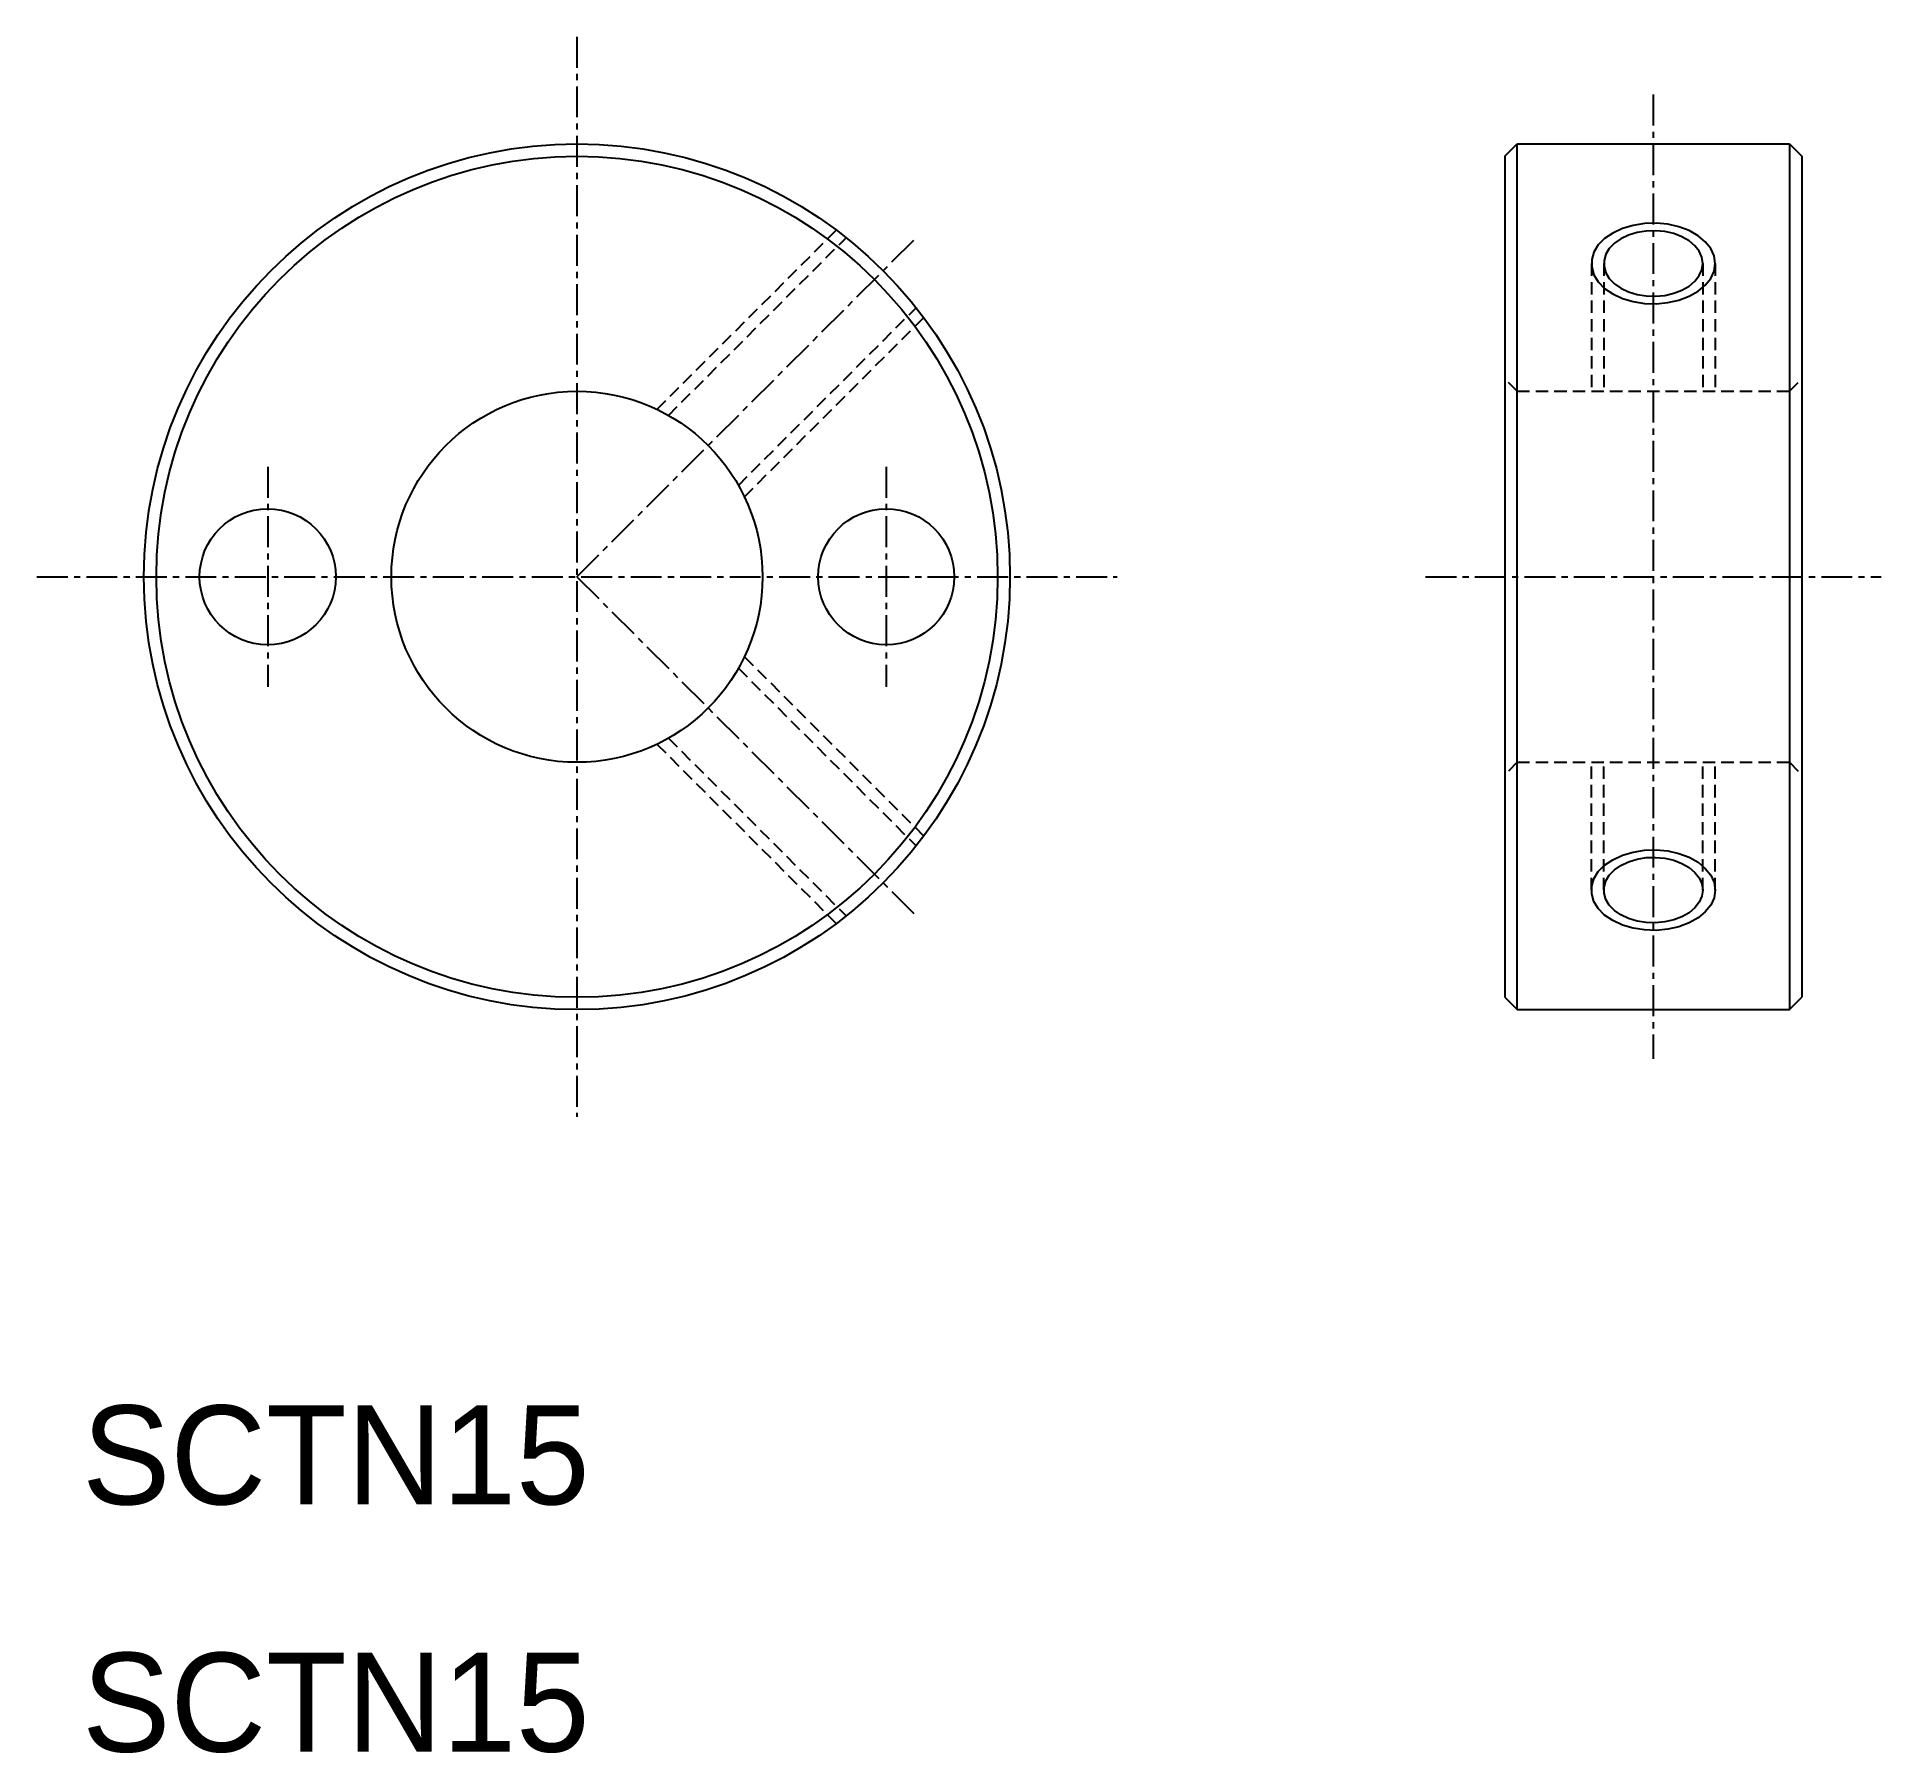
# Model space of a CAD drawing. Extents: x 8.2 to 82.7, y 9.9 to 79.3.
import ezdxf

# ---------------------------------------------------------------- set-up
doc = ezdxf.new("R2010")
doc.units = 0
doc.linetypes.add('CENTER', pattern=[2, 1.25, -0.25, 0.25, -0.25])
doc.linetypes.add('DASHED', pattern=[0.75, 0.5, -0.25])
doc.layers.get('0').update_dxf_attribs({"linetype": 'CONTINUOUS'})
doc.layers.add('CENTER', color=1, linetype='CENTER')

msp = doc.modelspace()

# ---------------------------------------------------------------- linework, layer by layer
at = {"color": 7, "linetype": 'CONTINUOUS'}
for p, q in [((67.5, 74.5), (68, 75)), ((68, 40), (68, 75)), ((68, 75), (79, 75)), ((70.75, 75), (70.75, 75)), ((73.5, 75), (73.5, 75)), ((79, 75), (79, 40)), ((79, 75), (79.5, 74.5)), ((67.5, 74.5), (67.5, 40.5)), ((79.5, 74.5), (79.5, 40.5)), ((67.5, 40.5), (68, 40)), ((79, 40), (79.5, 40.5)), ((68, 40), (79, 40))]:
    msp.add_line(p, q, dxfattribs=at)
at = {"color": 3, "linetype": 'DASHED'}
for p, q in [((33.232, 64.268), (40.48, 71.515)), ((33.697, 64.025), (40.879, 71.208)), ((71, 70.167), (71, 65)), ((71.5, 70.167), (71.5, 65)), ((75.5, 70.167), (75.5, 65)), ((76, 70.167), (76, 65)), ((36.525, 61.197), (43.708, 68.379)), ((36.768, 60.732), (44.015, 67.98)), ((68, 65), (67.5, 65.5)), ((68, 65), (79, 65)), ((79, 65), (79.5, 65.5)), ((36.525, 53.803), (43.708, 46.621)), ((36.768, 54.268), (44.015, 47.02)), ((33.232, 50.732), (40.48, 43.485)), ((33.697, 50.975), (40.879, 43.792)), ((68, 50), (67.5, 49.5)), ((68, 50), (79, 50)), ((71, 44.833), (71, 50)), ((71.5, 44.833), (71.5, 50)), ((75.5, 44.833), (75.5, 50)), ((76, 44.833), (76, 50)), ((79, 50), (79.5, 49.5))]:
    msp.add_line(p, q, dxfattribs=at)
at = {"color": 3, "flags": 128}
msp.add_lwpolyline([(76, 70.167), (75.955, 70.476), (75.821, 70.773), (75.603, 71.048), (75.309, 71.291), (74.95, 71.494), (74.539, 71.649), (74.089, 71.75), (73.619, 71.794), (73.144, 71.779), (72.682, 71.706), (72.25, 71.578), (71.863, 71.398), (71.535, 71.174), (71.278, 70.914), (71.101, 70.626), (71.011, 70.322), (71.011, 70.012), (71.101, 69.708), (71.278, 69.421), (71.535, 69.16), (71.863, 68.936), (72.25, 68.757), (72.682, 68.628), (73.144, 68.555), (73.619, 68.54), (74.089, 68.584), (74.539, 68.686), (74.95, 68.84), (75.309, 69.043), (75.603, 69.287), (75.821, 69.562), (75.955, 69.859)], close=True, dxfattribs=at)
at = {"color": 7, "linetype": 'CONTINUOUS', "flags": 128}
msp.add_lwpolyline([(75.5, 70.167), (75.464, 70.418), (75.357, 70.66), (75.183, 70.884), (74.947, 71.082), (74.66, 71.247), (74.331, 71.373), (73.972, 71.455), (73.595, 71.491), (73.215, 71.479), (72.846, 71.42), (72.5, 71.315), (72.19, 71.169), (71.928, 70.987), (71.722, 70.775), (71.581, 70.541), (71.509, 70.293), (71.509, 70.041), (71.581, 69.794), (71.722, 69.56), (71.928, 69.348), (72.19, 69.166), (72.5, 69.019), (72.846, 68.915), (73.215, 68.855), (73.595, 68.843), (73.972, 68.879), (74.331, 68.962), (74.66, 69.088), (74.947, 69.253), (75.183, 69.451), (75.357, 69.675), (75.464, 69.916)], close=True, dxfattribs=at)
at = {"color": 3, "extrusion": (0, 0, -1), "flags": 128}
msp.add_lwpolyline([(-76, 44.833), (-75.955, 44.524), (-75.821, 44.227), (-75.603, 43.952), (-75.309, 43.709), (-74.95, 43.506), (-74.539, 43.351), (-74.089, 43.25), (-73.619, 43.206), (-73.144, 43.221), (-72.682, 43.294), (-72.25, 43.422), (-71.863, 43.602), (-71.535, 43.826), (-71.278, 44.086), (-71.101, 44.374), (-71.011, 44.678), (-71.011, 44.988), (-71.101, 45.292), (-71.278, 45.579), (-71.535, 45.84), (-71.863, 46.064), (-72.25, 46.243), (-72.682, 46.372), (-73.144, 46.445), (-73.619, 46.46), (-74.089, 46.416), (-74.539, 46.314), (-74.95, 46.16), (-75.309, 45.957), (-75.603, 45.713), (-75.821, 45.438), (-75.955, 45.141)], close=True, dxfattribs=at)
at = {"color": 7, "linetype": 'CONTINUOUS', "extrusion": (0, 0, -1), "flags": 128}
msp.add_lwpolyline([(-75.5, 44.833), (-75.464, 44.582), (-75.357, 44.34), (-75.183, 44.116), (-74.947, 43.918), (-74.66, 43.753), (-74.331, 43.627), (-73.972, 43.545), (-73.595, 43.509), (-73.215, 43.521), (-72.846, 43.58), (-72.5, 43.685), (-72.19, 43.831), (-71.928, 44.013), (-71.722, 44.225), (-71.581, 44.459), (-71.509, 44.707), (-71.509, 44.959), (-71.581, 45.206), (-71.722, 45.44), (-71.928, 45.652), (-72.19, 45.834), (-72.5, 45.981), (-72.846, 46.085), (-73.215, 46.145), (-73.595, 46.157), (-73.972, 46.121), (-74.331, 46.038), (-74.66, 45.912), (-74.947, 45.747), (-75.183, 45.549), (-75.357, 45.325), (-75.464, 45.084)], close=True, dxfattribs=at)
at = {"color": 7, "linetype": 'CONTINUOUS'}
for centre, radius in [((30, 57.5), 17.5), ((30, 57.5), 17), ((30, 57.5), 7.5), ((17.5, 57.5), 2.75), ((42.5, 57.5), 2.75)]:
    msp.add_circle(centre, radius, dxfattribs=at)
at = {"layer": 'CENTER', "color": 1, "linetype": 'CENTER'}
for p, q in [((30, 79.328), (30, 35.672)), ((73.5, 76.993), (73.5, 38.007)), ((30, 57.5), (43.784, 71.284)), ((17.5, 61.945), (17.5, 53.055)), ((42.5, 61.945), (42.5, 53.055)), ((8.172, 57.5), (51.828, 57.5)), ((30, 57.5), (43.784, 43.716)), ((64.292, 57.5), (82.708, 57.5))]:
    msp.add_line(p, q, dxfattribs=at)

# ---------------------------------------------------------------- texts
at = {"color": 7, "linetype": 'CONTINUOUS'}
for p in [(10, 20), (10, 10)]:
    msp.add_text('SCTN15', height=4, dxfattribs=at).set_placement(p)

doc.saveas('drawing.dxf')
